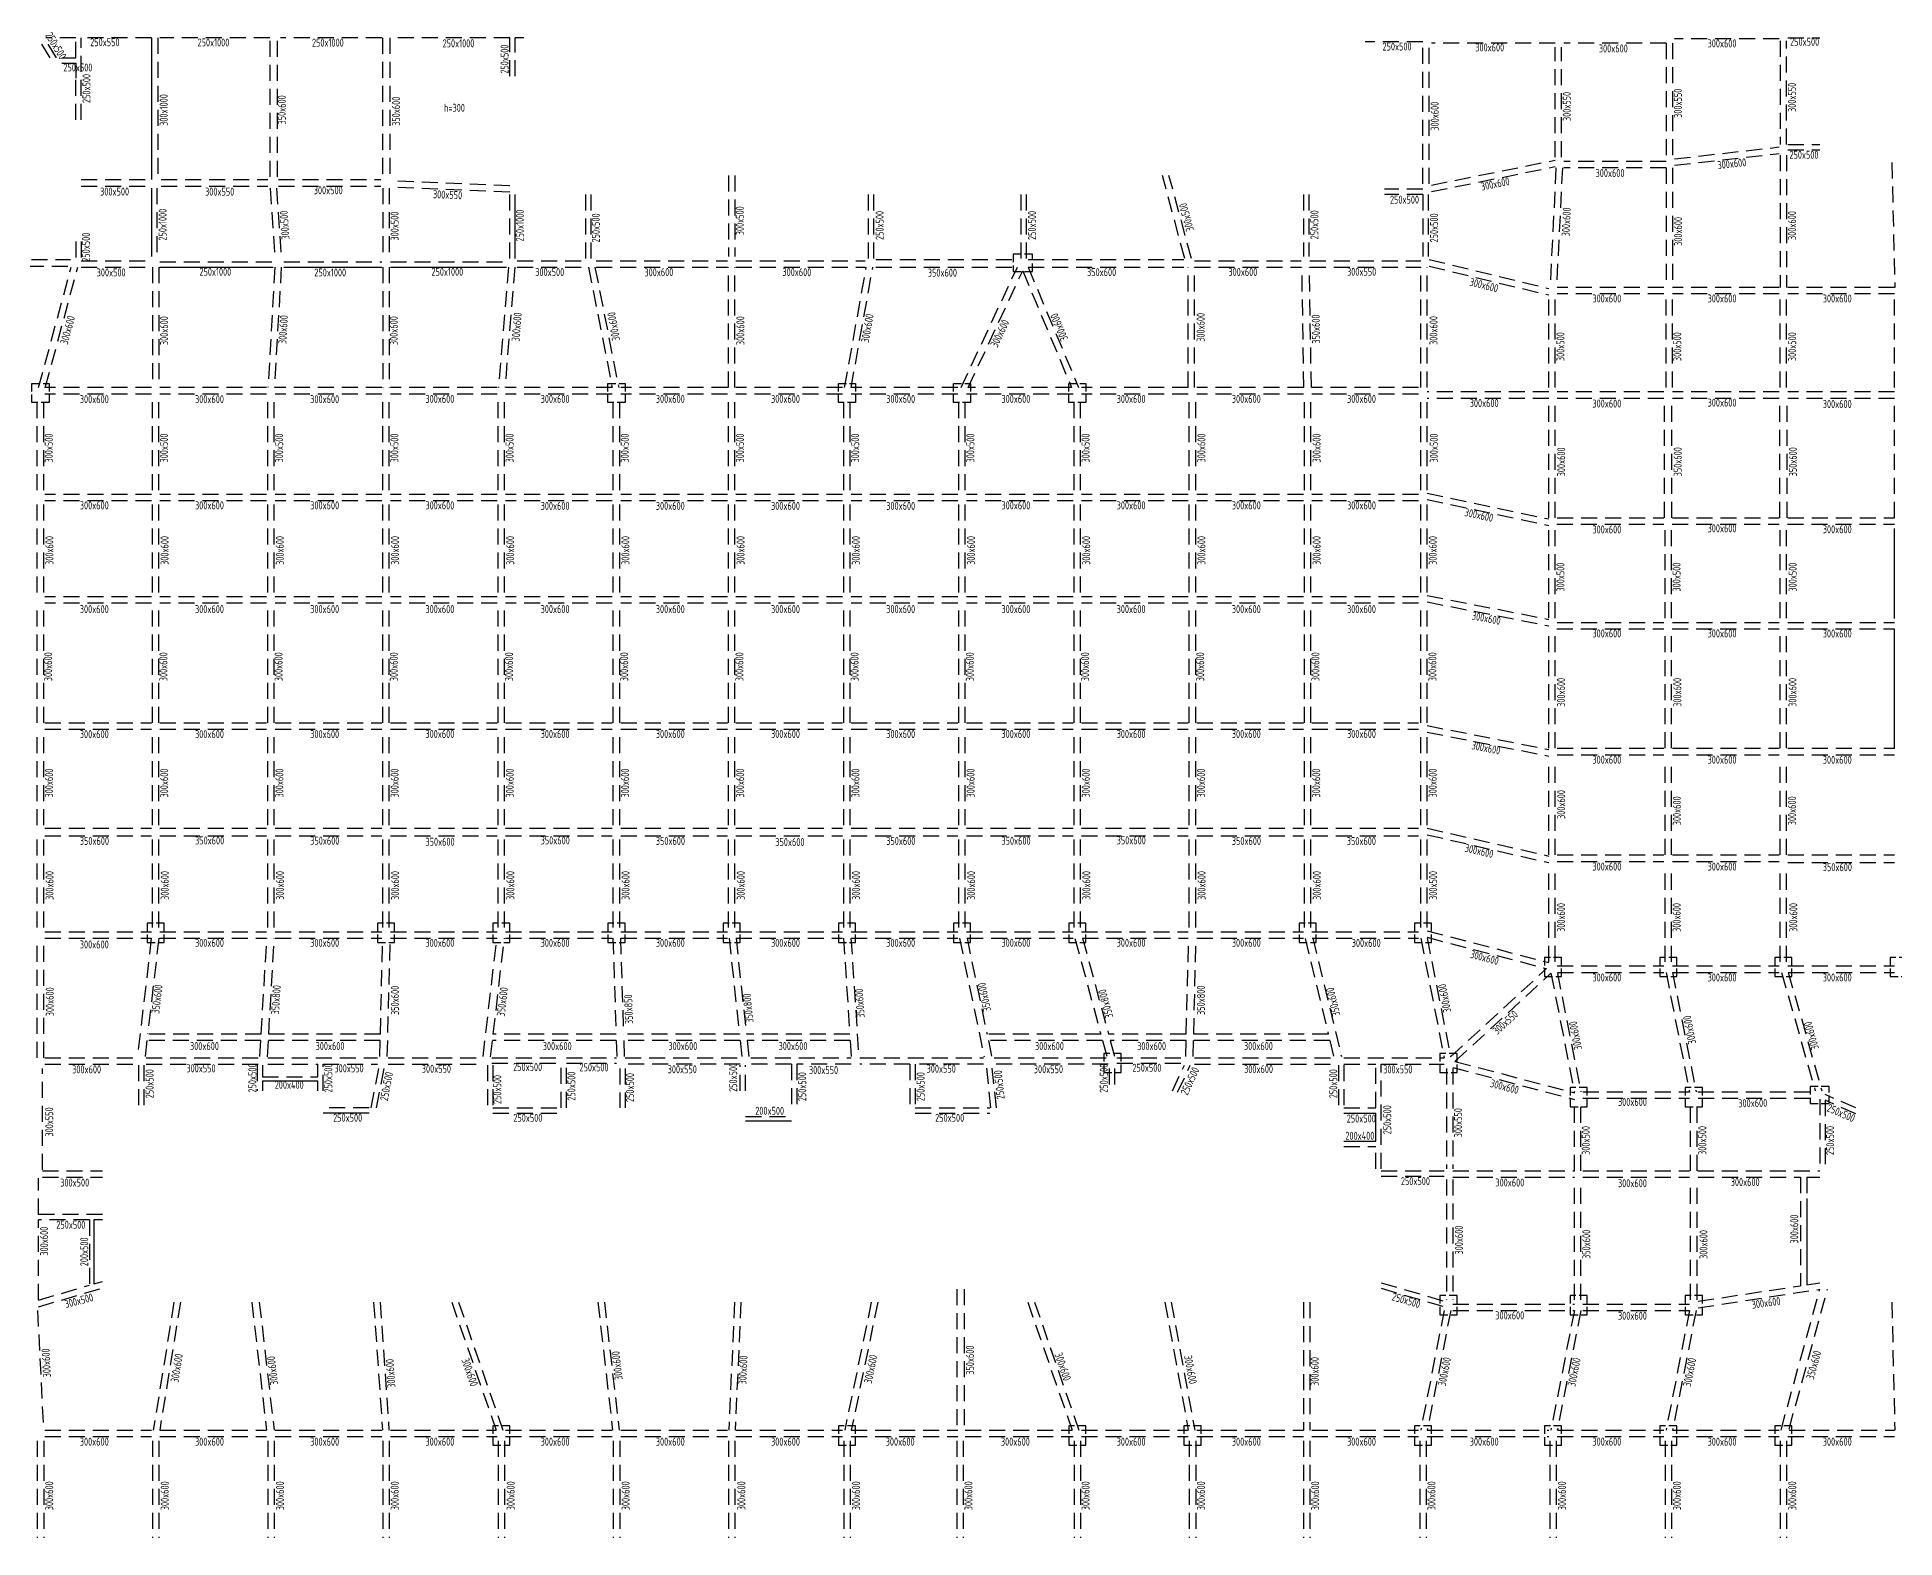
# Model space of a CAD drawing. Extents: x 911836 to 1201474, y 792827 to 1178027.
# Drawn here: x 1059968 to 1147046, y 793977 to 864302 of the extents above; entities that cross this region are included whole.
import ezdxf
from ezdxf.enums import TextEntityAlignment as Align

# ---------------------------------------------------------------- set-up
doc = ezdxf.new("R2010")
doc.units = 0
doc.header["$LTSCALE"] = 1500
doc.linetypes.add('DASH', pattern=[0.35, 0.25, -0.1])
doc.linetypes.add('DASHED', pattern=[0.75, 0.5, -0.25])
doc.layers.get('0').update_dxf_attribs({"linetype": 'CONTINUOUS'})
for name, color, linetype in [('C-XREF-EXT', 7, 'CONTINUOUS'), ('S_BEAM', 4, 'DASHED'), ('S_BEAM_SECD', 5, 'DASHED'), ('S_COLU_CAP_TEXT', 81, 'CONTINUOUS'), ('S_FLOR_TEXT', 51, 'CONTINUOUS'), ('SD_BEAM_TEXT_HORZ', 7, 'CONTINUOUS')]:
    doc.layers.add(name, color=color, linetype=linetype)
doc.styles.add('TH-STYLE3', font='tssdeng.shx', dxfattribs={"width": 0.7, "bigfont": 'tssdchn.shx'})

msp = doc.modelspace()

# ---------------------------------------------------------------- linework, layer by layer
at = {"color": 1}
msp.add_line((1070524, 815388, 0), (1073124, 815388, 0), dxfattribs=at)
at = {"layer": 'C-XREF-EXT', "color": 1}
for p, q in [((1082374, 863578), (1082374, 864277)), ((1073124, 814927, 0), (1073124, 815388, 0))]:
    msp.add_line(p, q, dxfattribs=at)
at = {"layer": 'S_BEAM', "color": 1, "linetype": 'ByBlock'}
for p, q in [((1065324, 864277), (1065324, 857627)), ((1082774, 864277), (1082374, 864277)), ((1061124, 863077, 0), (1061774, 863077, 0)), ((1061774, 863077, 0), (1061774, 862377)), ((1065324, 857227), (1065324, 854027)), ((1082374, 853927), (1082374, 856927)), ((1065724, 853527), (1071024, 853527)), ((1071524, 853527), (1076124, 853527)), ((1076524, 853527), (1081974, 853527)), ((1147024, 837066), (1147024, 841277)), ((1147024, 830966), (1147024, 836566)), ((1070524, 815388, 0), (1070524, 814927, 0)), ((1075524, 813877), (1073374, 813877, 0)), ((1093174, 813525), (1095324, 813525)), ((1121224, 813877), (1122724, 813877, 0)), ((1122724, 812574, 0), (1122724, 813877, 0)), ((1121224, 812574, 0), (1122724, 812574, 0)), ((1142924, 809877), (1142924, 805839)), ((1063024, 808877), (1062624, 808877)), ((1062624, 808877), (1062624, 805875)), ((1062624, 805875), (1063024, 805991)), ((1142924, 805839), (1143524, 805931))]:
    msp.add_line(p, q, dxfattribs=at)
at = {"layer": 'S_BEAM_SECD', "color": 4}
for p, q in [((1060578, 863327, 0), (1060098, 864127, 0)), ((1061774, 864277), (1060374, 864277)), ((1060870, 863327, 0), (1060374, 864154)), ((1061774, 863327, 0), (1061774, 864277)), ((1065324, 864277), (1062024, 864277)), ((1062024, 860427, 0), (1062024, 864277)), ((1065624, 864277), (1065624, 857627)), ((1070874, 864277), (1065724, 864277)), ((1070874, 864127), (1070874, 857627)), ((1071224, 864127), (1071224, 857627)), ((1076124, 864277), (1071374, 864277)), ((1076149, 864277), (1076149, 857627)), ((1076499, 864277), (1076499, 857627)), ((1082124, 864277), (1076524, 864277)), ((1082124, 862477), (1082124, 864277)), ((1124924, 864077), (1122224, 864077)), ((1124924, 857427), (1124924, 864027)), ((1125224, 857427), (1125224, 864027)), ((1131124, 864027), (1125324, 864027)), ((1131124, 858677), (1131124, 863827)), ((1131424, 858677), (1131424, 863827)), ((1136324, 864027), (1131524, 864027)), ((1136324, 864027), (1136324, 858677)), ((1136624, 864027), (1136624, 858677)), ((1141624, 864227), (1136724, 864227)), ((1141674, 864127), (1141674, 859277, 0)), ((1141974, 859277), (1141974, 864127)), ((1142024, 864277), (1143524, 864277, 0)), ((1061124, 863327, 0), (1061774, 863327, 0)), ((1082374, 862477), (1082374, 863578)), ((1061774, 860427, 0), (1061774, 862377)), ((1136724, 858601), (1141624, 859156, 0)), ((1136724, 858299), (1141624, 858854, 0)), ((1141674, 858777, 0), (1141674, 852577)), ((1141974, 858777), (1141974, 852577)), ((1142024, 859277, 0), (1143524, 859277, 0)), ((1142024, 859027, 0), (1143524, 859027, 0)), ((1092374, 857827), (1092374, 854027)), ((1092674, 857827), (1092674, 854027)), ((1113764, 853927, -3), (1112711, 857827, -48)), ((1114075, 853927, -2), (1113022, 857827, -47)), ((1125324, 857370), (1131124, 858540)), ((1125324, 857064), (1131124, 858234)), ((1131161, 858177), (1130886, 852577)), ((1131462, 858177), (1131186, 852577)), ((1136324, 858477), (1131524, 858477)), ((1136324, 858177), (1131524, 858177)), ((1136324, 858177), (1136324, 852577)), ((1136624, 858177), (1136624, 852577)), ((1146905, 858427, 0), (1147043, 852577, 0)), ((1062024, 857627), (1065274, 857627)), ((1062024, 857327, 0), (1065274, 857327, 0)), ((1065574, 857227), (1065574, 854027)), ((1065774, 857627), (1070774, 857627)), ((1065774, 857327), (1070774, 857327)), ((1070887, 857227), (1071110, 853927)), ((1071188, 857227), (1071411, 853927)), ((1071274, 857627), (1076074, 857627)), ((1071274, 857327), (1076074, 857327)), ((1076174, 857227), (1076174, 854027)), ((1076474, 857227), (1076474, 854027)), ((1082124, 857337), (1076574, 857567)), ((1082124, 857037), (1076574, 857267)), ((1082124, 853927), (1082124, 856927)), ((1085674, 856927), (1085674, 853927)), ((1085924, 856927), (1085924, 853927)), ((1098924, 856927), (1098924, 853927)), ((1099174, 856927), (1099174, 853927)), ((1106074, 856927), (1106074, 853927)), ((1106324, 856927), (1106324, 853927)), ((1119324, 856927), (1119324, 854027)), ((1119574, 856927), (1119574, 854027)), ((1124924, 857177), (1123124, 857177)), ((1124924, 856927), (1123124, 856927)), ((1124924, 856927), (1124924, 854027)), ((1125174, 856927), (1125174, 854027)), ((1061774, 854727, 0), (1061774, 853927)), ((1062024, 854727, 0), (1062024, 853927)), ((1055024, 853577, 0), (1061524, 853577, 0)), ((1058574, 853877), (1061524, 853877)), ((1060036, 847877, 0), (1061564, 853527, 0)), ((1060347, 847877, 0), (1061875, 853527, 0)), ((1062024, 853827), (1065324, 853827)), ((1062024, 853527), (1065324, 853527)), ((1065374, 853527), (1065374, 847927)), ((1065674, 853527), (1065674, 847927)), ((1065724, 853777), (1071024, 853777)), ((1071112, 853527, 0), (1070788, 847877, 0)), ((1071413, 853527, 0), (1071088, 847877, 0)), ((1071524, 853777), (1076124, 853777)), ((1076174, 853527), (1076174, 847877)), ((1076474, 853527), (1076474, 847877)), ((1076524, 853777), (1081974, 853777)), ((1082057, 853527, 0), (1081594, 847877, 0)), ((1082358, 853527, 0), (1081895, 847877, 0)), ((1082474, 853827), (1085673, 853827)), ((1082474, 853527), (1085673, 853527)), ((1085810, 853527, 0), (1086922, 847877, 0)), ((1086115, 853527, 0), (1087228, 847877, 0)), ((1086173, 853827), (1092324, 853827)), ((1086173, 853527), (1092324, 853527)), ((1092374, 847877), (1092374, 853527)), ((1092674, 847877), (1092674, 853527)), ((1092724, 853827), (1098773, 853827)), ((1092724, 853527), (1098773, 853527)), ((1097817, 847877, 0), (1098835, 853527, 0)), ((1098121, 847877, 0), (1099139, 853527, 0)), ((1099273, 853877), (1105924, 853877)), ((1099273, 853527), (1105915, 853527)), ((1103275, 847877, 0), (1105915, 853527, 0)), ((1106420, 853527, 0), (1108782, 847877, 0)), ((1106424, 853877), (1113724, 853877)), ((1106424, 853527), (1113724, 853527)), ((1113924, 847877), (1113924, 853527)), ((1114224, 853827), (1119223, 853827)), ((1114224, 847877), (1114224, 853527)), ((1114224, 853527), (1119223, 853527)), ((1119345, 847877, 0), (1119253, 853527, 0)), ((1119695, 847877, 0), (1119603, 853527, 0)), ((1119624, 853827), (1124824, 853827, 0)), ((1119624, 853527), (1124824, 853527, 0)), ((1124824, 847877, 0), (1124824, 853527, 0)), ((1125124, 847877, 0), (1125124, 853527, 0)), ((1125224, 853883), (1130824, 852530)), ((1125224, 853575), (1130824, 852221)), ((1103606, 847877, 0), (1106166, 853357, 0)), ((1106166, 853357, 0), (1108457, 847877, 0)), ((1136224, 852577), (1131224, 852577)), ((1141624, 852577), (1136624, 852577)), ((1147024, 852577), (1142024, 852577)), ((1130824, 847877), (1130824, 852077)), ((1131124, 847877), (1131124, 852077)), ((1136224, 852277), (1131224, 852277)), ((1136324, 847877), (1136324, 852077)), ((1141624, 852277), (1136624, 852277)), ((1136624, 847877), (1136624, 852077)), ((1141674, 847877), (1141674, 852077)), ((1141974, 847877), (1141974, 852077)), ((1147024, 852277), (1142024, 852277)), ((1147024, 847877), (1147024, 852077)), ((1059974, 843077), (1059974, 847377)), ((1060274, 843077), (1060274, 847377)), ((1065324, 847577, 0), (1060324, 847577, 0)), ((1065324, 847877, 0), (1060347, 847877, 0)), ((1065374, 843077), (1065374, 847377)), ((1065674, 843077), (1065674, 847377)), ((1070724, 847877, 0), (1065724, 847877, 0)), ((1070724, 847577, 0), (1065724, 847577, 0)), ((1070774, 843077), (1070774, 847377)), ((1071074, 843077), (1071074, 847377)), ((1076124, 847877, 0), (1071124, 847877, 0)), ((1076124, 847577, 0), (1071124, 847577, 0)), ((1076174, 843077), (1076174, 847377)), ((1076474, 843077), (1076474, 847377)), ((1081524, 847877, 0), (1076524, 847877, 0)), ((1081524, 847577, 0), (1076524, 847577, 0)), ((1081574, 843077), (1081574, 847377)), ((1081874, 843077), (1081874, 847377)), ((1086924, 847877, 0), (1081924, 847877, 0)), ((1086924, 847577, 0), (1081924, 847577, 0)), ((1086974, 843077), (1086974, 847377)), ((1087274, 843077), (1087274, 847377)), ((1092324, 847877, 0), (1087324, 847877, 0)), ((1092324, 847577, 0), (1087324, 847577, 0)), ((1092374, 843077), (1092374, 847377)), ((1092674, 843077), (1092674, 847377)), ((1097724, 847877, 0), (1092724, 847877, 0)), ((1097724, 847577, 0), (1092724, 847577, 0)), ((1097774, 843077), (1097774, 847377)), ((1098074, 843077), (1098074, 847377)), ((1103124, 847577, 0), (1098124, 847577, 0)), ((1103124, 847877, 0), (1098128, 847877, 0)), ((1103174, 843077), (1103174, 847377)), ((1103474, 843077), (1103474, 847377)), ((1108524, 847577, 0), (1103524, 847577, 0)), ((1108457, 847877, 0), (1103606, 847877, 0)), ((1108574, 843077), (1108574, 847377)), ((1108874, 843077), (1108874, 847377)), ((1113924, 847877, 0), (1108924, 847877, 0)), ((1113924, 847577, 0), (1108924, 847577, 0)), ((1113974, 843077), (1113974, 847377)), ((1114274, 843077), (1114274, 847377)), ((1119324, 847877, 0), (1114324, 847877, 0)), ((1119324, 847577, 0), (1114324, 847577, 0)), ((1119374, 843077, 0), (1119374, 847377, 0)), ((1119674, 843077, 0), (1119674, 847377, 0)), ((1124724, 847877, 0), (1119724, 847877, 0)), ((1124724, 847577, 0), (1119724, 847577, 0)), ((1124824, 843077, 0), (1124824, 847377, 0)), ((1130824, 847677), (1125124, 847677, 0)), ((1130824, 847377), (1125124, 847377, 0)), ((1125124, 843077, 0), (1125124, 847377, 0)), ((1130824, 841777), (1130824, 847377)), ((1131124, 841777), (1131124, 847377)), ((1136224, 847677), (1131224, 847677)), ((1136224, 847377), (1131224, 847377)), ((1136249, 841777), (1136249, 847377)), ((1136599, 841777), (1136599, 847377)), ((1141624, 847677), (1136624, 847677)), ((1141624, 847377), (1136624, 847377)), ((1141649, 841777), (1141649, 847377)), ((1141999, 841777), (1141999, 847377)), ((1147024, 847677), (1142024, 847677)), ((1147024, 847377), (1142024, 847377)), ((1147024, 841777), (1147024, 847377)), ((1125124, 842938), (1130824, 841723)), ((1059974, 838277, 0), (1059974, 842577, 0)), ((1060274, 838277, 0), (1060274, 842577, 0)), ((1065324, 842877, 0), (1060324, 842877, 0)), ((1065324, 842577, 0), (1060324, 842577, 0)), ((1065374, 838277, 0), (1065374, 842577, 0)), ((1065674, 838277, 0), (1065674, 842577, 0)), ((1070724, 842877, 0), (1065724, 842877, 0)), ((1070724, 842577, 0), (1065724, 842577, 0)), ((1070774, 838277, 0), (1070774, 842577, 0)), ((1071074, 838277, 0), (1071074, 842577, 0)), ((1076124, 842877, 0), (1071124, 842877, 0)), ((1076124, 842577, 0), (1071124, 842577, 0)), ((1076174, 838277, 0), (1076174, 842577, 0)), ((1076474, 838277, 0), (1076474, 842577, 0)), ((1081524, 842877, 0), (1076524, 842877, 0)), ((1081524, 842577, 0), (1076524, 842577, 0)), ((1081574, 838277, 0), (1081574, 842577, 0)), ((1081874, 838277, 0), (1081874, 842577, 0)), ((1086924, 842877, 0), (1081924, 842877, 0)), ((1086924, 842577, 0), (1081924, 842577, 0)), ((1086974, 838277, 0), (1086974, 842577, 0)), ((1087274, 838277, 0), (1087274, 842577, 0)), ((1092324, 842877, 0), (1087324, 842877, 0)), ((1092324, 842577, 0), (1087324, 842577, 0)), ((1092374, 838277, 0), (1092374, 842577, 0)), ((1092674, 838277, 0), (1092674, 842577, 0)), ((1097724, 842877, 0), (1092724, 842877, 0)), ((1097724, 842577, 0), (1092724, 842577, 0)), ((1097774, 838277, 0), (1097774, 842577, 0)), ((1098074, 838277, 0), (1098074, 842577, 0)), ((1103124, 842877, 0), (1098124, 842877, 0)), ((1103124, 842577, 0), (1098124, 842577, 0)), ((1103174, 838277, 0), (1103174, 842577, 0)), ((1103474, 838277, 0), (1103474, 842577, 0)), ((1108524, 842877, 0), (1103524, 842877, 0)), ((1108524, 842577, 0), (1103524, 842577, 0)), ((1108574, 838277, 0), (1108574, 842577, 0)), ((1108874, 838277, 0), (1108874, 842577, 0)), ((1113924, 842877, 0), (1108924, 842877, 0)), ((1113924, 842577, 0), (1108924, 842577, 0)), ((1113974, 838277, 0), (1113974, 842577, 0)), ((1114274, 838277, 0), (1114274, 842577, 0)), ((1119324, 842877, 0), (1114324, 842877, 0)), ((1119324, 842577, 0), (1114324, 842577, 0)), ((1119374, 838277, 0), (1119374, 842577, 0)), ((1119674, 838277, 0), (1119674, 842577, 0)), ((1124724, 842877, 0), (1119724, 842877, 0)), ((1124724, 842577, 0), (1119724, 842577, 0)), ((1124824, 838277, 0), (1124824, 842577, 0)), ((1125124, 842631), (1130824, 841417)), ((1125124, 838277, 0), (1125124, 842577, 0)), ((1130824, 837077), (1130824, 841277)), ((1131124, 837077), (1131124, 841277)), ((1131209, 841477), (1136224, 841477)), ((1131224, 841777), (1136224, 841777)), ((1136274, 837077), (1136274, 841277)), ((1136574, 837077), (1136574, 841277)), ((1136609, 841477), (1141624, 841477)), ((1136624, 841777), (1141624, 841777)), ((1141674, 837077), (1141674, 841277)), ((1141974, 837077), (1141974, 841277)), ((1142009, 841477), (1147024, 841477)), ((1142024, 841777), (1147024, 841777)), ((1059974, 832177, 0), (1059974, 837777, 0)), ((1060274, 832177, 0), (1060274, 837777, 0)), ((1065324, 838077, 0), (1060324, 838077, 0)), ((1065324, 837777, 0), (1060324, 837777, 0)), ((1065374, 832177, 0), (1065374, 837777, 0)), ((1065674, 832177, 0), (1065674, 837777, 0)), ((1070724, 838077, 0), (1065724, 838077, 0)), ((1070724, 837777, 0), (1065724, 837777, 0)), ((1070774, 832177, 0), (1070774, 837777, 0)), ((1071074, 832177, 0), (1071074, 837777, 0)), ((1076124, 838077, 0), (1071124, 838077, 0)), ((1076124, 837777, 0), (1071124, 837777, 0)), ((1076174, 832177, 0), (1076174, 837777, 0)), ((1076474, 832177, 0), (1076474, 837777, 0)), ((1081524, 838077, 0), (1076524, 838077, 0)), ((1081524, 837777, 0), (1076524, 837777, 0)), ((1081574, 832177, 0), (1081574, 837777, 0)), ((1081874, 832177, 0), (1081874, 837777, 0)), ((1086924, 838077, 0), (1081924, 838077, 0)), ((1086924, 837777, 0), (1081924, 837777, 0)), ((1086974, 832177, 0), (1086974, 837777, 0)), ((1087274, 832177, 0), (1087274, 837777, 0)), ((1092324, 838077, 0), (1087324, 838077, 0)), ((1092324, 837777, 0), (1087324, 837777, 0)), ((1092374, 832177, 0), (1092374, 837777, 0)), ((1092674, 832177, 0), (1092674, 837777, 0)), ((1097724, 838077, 0), (1092724, 838077, 0)), ((1097724, 837777, 0), (1092724, 837777, 0)), ((1097774, 832177, 0), (1097774, 837777, 0)), ((1098074, 832177, 0), (1098074, 837777, 0)), ((1103124, 838077, 0), (1098124, 838077, 0)), ((1103124, 837777, 0), (1098124, 837777, 0)), ((1103174, 832177, 0), (1103174, 837777, 0)), ((1103474, 832177, 0), (1103474, 837777, 0)), ((1108524, 838077, 0), (1103524, 838077, 0)), ((1108524, 837777, 0), (1103524, 837777, 0)), ((1108574, 832177, 0), (1108574, 837777, 0)), ((1108874, 832177, 0), (1108874, 837777, 0)), ((1113924, 838077, 0), (1108924, 838077, 0)), ((1113924, 837777, 0), (1108924, 837777, 0)), ((1113974, 832177, 0), (1113974, 837777, 0)), ((1114274, 832177, 0), (1114274, 837777, 0)), ((1119324, 838077, 0), (1114324, 838077, 0)), ((1119324, 837777, 0), (1114324, 837777, 0)), ((1119374, 832177, 0), (1119374, 837777, 0)), ((1119674, 832177, 0), (1119674, 837777, 0)), ((1124724, 838077, 0), (1119724, 838077, 0)), ((1124724, 837777, 0), (1119724, 837777, 0)), ((1124824, 832177, 0), (1124824, 837777, 0)), ((1125124, 838141), (1130824, 837020)), ((1125124, 837835), (1130824, 836714)), ((1125124, 832177, 0), (1125124, 837777, 0)), ((1131224, 836877), (1136224, 836877)), ((1136624, 836877), (1141624, 836877)), ((1142024, 836877), (1147024, 836877)), ((1130824, 830977), (1130824, 836577)), ((1131124, 830977), (1131124, 836577)), ((1131209, 836577), (1136224, 836577)), ((1136274, 830977), (1136274, 836577)), ((1136574, 830977), (1136574, 836577)), ((1136609, 836577), (1141624, 836577)), ((1141674, 830977), (1141674, 836577)), ((1141974, 830977), (1141974, 836577)), ((1142009, 836577), (1147024, 836577)), ((1059974, 827377), (1059974, 831677)), ((1060274, 827377), (1060274, 831677)), ((1060324, 832177), (1065324, 832177)), ((1060324, 831877), (1065324, 831877)), ((1065374, 827377), (1065374, 831677)), ((1065674, 827377), (1065674, 831677)), ((1065724, 832177), (1070724, 832177)), ((1065724, 831877), (1070724, 831877)), ((1070774, 827377), (1070774, 831677)), ((1071074, 827377), (1071074, 831677)), ((1071124, 832177), (1076124, 832177)), ((1071124, 831877), (1076124, 831877)), ((1076174, 827377), (1076174, 831677)), ((1076474, 827377), (1076474, 831677)), ((1076524, 832177), (1081524, 832177)), ((1076524, 831877), (1081524, 831877)), ((1081574, 827377), (1081574, 831677)), ((1081874, 827377), (1081874, 831677)), ((1081924, 832177), (1086924, 832177)), ((1081924, 831877), (1086924, 831877)), ((1086974, 827377), (1086974, 831677)), ((1087274, 827377), (1087274, 831677)), ((1087324, 832177), (1092324, 832177)), ((1087324, 831877), (1092324, 831877)), ((1092374, 827377), (1092374, 831677)), ((1092674, 827377), (1092674, 831677)), ((1092724, 832177), (1097724, 832177)), ((1092724, 831877), (1097724, 831877)), ((1097774, 827377), (1097774, 831677)), ((1098074, 827377), (1098074, 831677)), ((1098124, 832177), (1103124, 832177)), ((1098124, 831877), (1103124, 831877)), ((1103174, 827377), (1103174, 831677)), ((1103474, 827377), (1103474, 831677)), ((1103524, 832177), (1108524, 832177)), ((1103524, 831877), (1108524, 831877)), ((1108574, 827377), (1108574, 831677)), ((1108874, 827377), (1108874, 831677)), ((1108924, 832177), (1113924, 832177)), ((1108924, 831877), (1113924, 831877)), ((1113974, 827377), (1113974, 831677)), ((1114274, 827377), (1114274, 831677)), ((1114324, 832177), (1119324, 832177)), ((1114324, 831877), (1119324, 831877)), ((1119374, 827377), (1119374, 831677)), ((1119674, 827377), (1119674, 831677)), ((1119724, 832177), (1124724, 832177)), ((1119724, 831877), (1124724, 831877)), ((1124824, 827377, 0), (1124824, 831677, 0)), ((1125124, 832041), (1130824, 830919)), ((1125124, 831735), (1130824, 830614)), ((1125124, 827377, 0), (1125124, 831677, 0)), ((1131224, 830977, 0), (1136224, 830977, 0)), ((1136624, 830977, 0), (1141624, 830977, 0)), ((1142024, 830977, 0), (1147024, 830977, 0)), ((1130824, 825977), (1130824, 830477)), ((1131124, 825977), (1131124, 830477)), ((1131224, 830677), (1136224, 830677, 0)), ((1136274, 825977), (1136274, 830477)), ((1136574, 825977), (1136574, 830477)), ((1136624, 830677), (1141624, 830677, 0)), ((1141674, 825977), (1141674, 830477)), ((1141974, 825977), (1141974, 830477)), ((1142024, 830677), (1147024, 830677, 0)), ((1059974, 822577), (1059974, 826877)), ((1060274, 822577), (1060274, 826877)), ((1060324, 827227), (1065324, 827227)), ((1060324, 826877), (1065324, 826877)), ((1065374, 822577), (1065374, 826877)), ((1065674, 822577), (1065674, 826877)), ((1065724, 827227), (1070724, 827227)), ((1065724, 826877), (1070724, 826877)), ((1070774, 822577), (1070774, 826877)), ((1071074, 822577), (1071074, 826877)), ((1071124, 827227), (1076124, 827227)), ((1071124, 826877), (1076124, 826877)), ((1076174, 822577), (1076174, 826877)), ((1076474, 822577), (1076474, 826877)), ((1076524, 827227), (1081524, 827227)), ((1076524, 826877), (1081524, 826877)), ((1081574, 822577), (1081574, 826877)), ((1081874, 822577), (1081874, 826877)), ((1081924, 827227), (1086924, 827227)), ((1081924, 826877), (1086924, 826877)), ((1086974, 822577), (1086974, 826877)), ((1087274, 822577), (1087274, 826877)), ((1087324, 827227), (1092324, 827227)), ((1087324, 826877), (1092324, 826877)), ((1092374, 822577), (1092374, 826877)), ((1092674, 822577), (1092674, 826877)), ((1092724, 827227), (1097724, 827227)), ((1092724, 826877), (1097724, 826877)), ((1097774, 822577), (1097774, 826877)), ((1098074, 822577), (1098074, 826877)), ((1098124, 827227), (1103124, 827227)), ((1098124, 826877), (1103124, 826877)), ((1103174, 822577), (1103174, 826877)), ((1103474, 822577), (1103474, 826877)), ((1103524, 827227), (1108524, 827227)), ((1103524, 826877), (1108524, 826877)), ((1108574, 822577), (1108574, 826877)), ((1108874, 822577), (1108874, 826877)), ((1108924, 827227), (1113924, 827227)), ((1108924, 826877), (1113924, 826877)), ((1113974, 822577), (1113974, 826877)), ((1114274, 822577), (1114274, 826877)), ((1114324, 827227), (1119324, 827227)), ((1114324, 826877), (1119324, 826877)), ((1119374, 822577), (1119374, 826877)), ((1119674, 822577), (1119674, 826877)), ((1119724, 827227), (1124724, 827227)), ((1119724, 826877), (1124724, 826877)), ((1124824, 822577), (1124824, 826877)), ((1125124, 827235), (1130824, 825927)), ((1125124, 826928), (1130824, 825619)), ((1125124, 822577), (1125124, 826877)), ((1131224, 825977), (1136224, 825977)), ((1131224, 825677, 0), (1136224, 825677)), ((1136624, 825977), (1141624, 825977)), ((1136624, 825677, 0), (1141624, 825677)), ((1142024, 825977), (1147024, 825977)), ((1142024, 825627, 0), (1147024, 825627)), ((1130824, 820977), (1130824, 825477)), ((1131124, 820977), (1131124, 825477)), ((1136274, 820977), (1136274, 825477)), ((1136574, 820977), (1136574, 825477)), ((1141674, 820977), (1141674, 825477)), ((1141974, 820977), (1141974, 825477)), ((1059974, 816477), (1059974, 822077)), ((1060274, 816477), (1060274, 822077)), ((1060324, 822377), (1065324, 822377)), ((1060324, 822077), (1065319, 822077)), ((1065319, 822077), (1064671, 816530)), ((1065671, 822074), (1065146, 817579)), ((1065724, 822377), (1070724, 822377)), ((1065724, 822077), (1070724, 822077)), ((1070472, 817579), (1070734, 822079)), ((1070822, 817579), (1071085, 822076)), ((1071124, 822377), (1076124, 822377)), ((1071124, 822077), (1076124, 822077)), ((1076055, 817579), (1076168, 822077)), ((1076379, 816527), (1076518, 822077)), ((1076524, 822377), (1081524, 822377)), ((1076524, 822077), (1081524, 822077)), ((1080871, 816530), (1081519, 822080)), ((1081346, 817579), (1081871, 822074)), ((1081924, 822377), (1086924, 822377)), ((1081924, 822077), (1086924, 822077)), ((1086957, 822077), (1087105, 817579)), ((1087307, 822078), (1087455, 817579)), ((1087324, 822377), (1092324, 822377)), ((1087324, 822077), (1092324, 822077)), ((1092400, 822077), (1092887, 817579)), ((1092724, 822377), (1097724, 822377)), ((1092724, 822077), (1097724, 822077)), ((1092727, 822080), (1093214, 817579)), ((1097765, 822076), (1098060, 817579)), ((1098116, 822079), (1098480, 816529)), ((1098124, 822377), (1103124, 822377)), ((1098124, 822077), (1103124, 822077)), ((1103198, 822072), (1104355, 816522)), ((1103524, 822377), (1108524, 822377)), ((1103555, 822077), (1108524, 822077)), ((1103555, 822077), (1104492, 817579)), ((1108612, 822071), (1109827, 817579)), ((1108924, 822377), (1113924, 822377)), ((1108973, 822077), (1113924, 822077)), ((1108973, 822077), (1110190, 817579)), ((1113830, 817579), (1113943, 822077)), ((1114180, 817579), (1114293, 822077)), ((1114324, 822377), (1119324, 822377)), ((1114324, 822077), (1119324, 822077)), ((1119406, 822071), (1120491, 817579)), ((1119724, 822377), (1124724, 822377)), ((1119739, 822077), (1124724, 822077)), ((1119763, 822083), (1121104, 816533)), ((1124820, 822077), (1125922, 816477)), ((1125124, 822430), (1130824, 820935)), ((1125124, 822120), (1130720, 820652)), ((1125124, 822088), (1126220, 816519)), ((1126220, 816519), (1130720, 820652)), ((1126428, 816303), (1130928, 820436)), ((1130928, 820436), (1132024, 814867)), ((1131224, 820777, 0), (1136224, 820777, 0)), ((1131236, 820477, 0), (1136224, 820477, 0)), ((1131236, 820427), (1132328, 814877)), ((1136320, 820477), (1137424, 814867)), ((1136624, 820777, 0), (1141624, 820777, 0)), ((1136626, 820477, 0), (1141624, 820477, 0)), ((1136626, 820477), (1137728, 814877)), ((1141739, 820477), (1143312, 814927, 0)), ((1142024, 820777, 0), (1147024, 820777, 0)), ((1142051, 820477, 0), (1147024, 820477, 0)), ((1142051, 820477, 0), (1143623, 814927, 0)), ((1065111, 817279), (1065023, 816524)), ((1070454, 817279, 0), (1065111, 817279, 0)), ((1070472, 817579, 0), (1065146, 817579, 0)), ((1070411, 816529), (1070454, 817279)), ((1070761, 816526), (1070805, 817279)), ((1076048, 817279, 0), (1070805, 817279, 0)), ((1076055, 817579), (1070822, 817579, 0)), ((1076029, 816527), (1076048, 817279)), ((1081223, 816524), (1081311, 817279)), ((1087115, 817279, 0), (1081311, 817279, 0)), ((1087105, 817579, 0), (1081346, 817579, 0)), ((1087115, 817279), (1087141, 816477)), ((1092887, 817579, 0), (1087455, 817579, 0)), ((1087465, 817279), (1087491, 816478)), ((1092920, 817279, 0), (1087465, 817279, 0)), ((1092920, 817279), (1093001, 816527)), ((1098060, 817579), (1093214, 817579, 0)), ((1098080, 817279, 0), (1093247, 817279, 0)), ((1093247, 817279), (1093328, 816530)), ((1098080, 817279, 0), (1098129, 816526)), ((1109827, 817579, 0), (1104492, 817579, 0)), ((1104555, 817279), (1104710, 816532)), ((1109908, 817279, 0), (1104555, 817279, 0)), ((1109908, 817279), (1110125, 816477)), ((1113830, 817579, 0), (1110190, 817579, 0)), ((1113823, 817279, 0), (1110271, 817279, 0)), ((1110271, 817279), (1110486, 816484)), ((1113804, 816527), (1113823, 817279)), ((1114154, 816527), (1114173, 817279)), ((1120564, 817279, 0), (1114173, 817279, 0)), ((1120491, 817579, 0), (1114180, 817579, 0)), ((1120564, 817279), (1120747, 816521)), ((1060224, 811227, 0), (1060224, 815977, 0)), ((1060324, 816477), (1064574, 816477, 0)), ((1060324, 816177), (1064574, 816177, 0)), ((1064724, 816127), (1064724, 814127)), ((1064974, 816127), (1064974, 814127)), ((1065074, 816477, 0), (1070324, 816477, 0)), ((1065074, 816177, 0), (1070324, 816177, 0)), ((1070274, 816127, 0), (1070274, 814927, 0)), ((1070524, 816127, 0), (1070524, 815588, 0)), ((1070774, 816477, 0), (1075924, 816477, 0)), ((1070774, 816177, 0), (1073124, 816177, 0)), ((1073124, 815588, 0), (1073124, 816177, 0)), ((1073374, 814927, 0), (1073374, 816177, 0)), ((1073374, 816177, 0), (1075924, 816177, 0)), ((1075626, 814128), (1076008, 816127)), ((1075880, 814128), (1076263, 816127)), ((1076424, 816477, 0), (1080774, 816477, 0)), ((1076424, 816177, 0), (1080774, 816177, 0)), ((1081074, 816127, 0), (1081074, 814128, 0)), ((1081274, 816477, 0), (1084274, 816477, 0)), ((1081274, 816227, 0), (1084274, 816227, 0)), ((1081324, 816127, 0), (1081324, 814128, 0)), ((1084524, 814128, 0), (1084524, 816127, 0)), ((1084774, 816477, 0), (1087124, 816477, 0)), ((1084774, 816227, 0), (1087124, 816227, 0)), ((1084774, 814128, 0), (1084774, 816127, 0)), ((1087274, 815977, 0), (1087274, 814128, 0)), ((1087524, 816477, 0), (1092924, 816477, 0)), ((1092924, 816177, 0), (1087524, 816177, 0)), ((1087524, 815977, 0), (1087524, 814128, 0)), ((1092924, 814927), (1092924, 816127, 0)), ((1093174, 814927), (1093174, 816127, 0)), ((1093424, 816477, 0), (1098124, 816477, 0)), ((1095324, 816177, 0), (1093424, 816177, 0)), ((1095324, 816177, 0), (1095324, 814127, 0)), ((1098124, 816177, 0), (1095574, 816177, 0)), ((1095574, 816177, 0), (1095574, 814127, 0)), ((1098524, 816477), (1104324, 816477)), ((1100874, 816177), (1098524, 816177)), ((1100874, 816177, 0), (1100874, 814127, 0)), ((1104324, 816177), (1101124, 816177)), ((1101124, 816177, 0), (1101124, 814127, 0)), ((1104677, 814127), (1104469, 816127)), ((1104929, 814127), (1104721, 816127)), ((1104824, 816477, 0), (1110125, 816477, 0)), ((1110174, 816177, 0), (1104824, 816177, 0)), ((1110224, 815977, 0), (1110224, 814927)), ((1110474, 815977, 0), (1110474, 814927)), ((1110574, 816477, 0), (1113724, 816477)), ((1110574, 816227, 0), (1113724, 816227)), ((1113180, 814927), (1113742, 816127)), ((1113424, 814860), (1114018, 816127)), ((1114224, 816477), (1120723, 816477)), ((1114224, 816177), (1120724, 816177)), ((1120974, 816127), (1120974, 814128, 0)), ((1121224, 816477), (1125924, 816477, 0)), ((1121224, 816177), (1122724, 816177, 0)), ((1121224, 816127), (1121224, 814128, 0)), ((1122724, 814127, 0), (1122724, 816177, 0)), ((1122974, 811277, 0), (1122974, 816177)), ((1122974, 816177, 0), (1125924, 816177, 0)), ((1126024, 815977, 0), (1126024, 811277, 0)), ((1126324, 816020), (1132024, 814525)), ((1126324, 815977, 0), (1126324, 811277, 0)), ((1126428, 816303), (1132024, 814835)), ((1070524, 815588, 0), (1073124, 815588, 0)), ((1132024, 811177, 0), (1132024, 814377, 0)), ((1132324, 811177, 0), (1132324, 814377, 0)), ((1132424, 814877, 0), (1137422, 814877, 0)), ((1132424, 814577, 0), (1137424, 814577, 0)), ((1137474, 811177, 0), (1137474, 814377, 0)), ((1137774, 811177, 0), (1137774, 814377, 0)), ((1137812, 814877, 0), (1143274, 814877, 0)), ((1137824, 814577, 0), (1143274, 814577, 0)), ((1143524, 814527, 0), (1143524, 811227)), ((1145224, 814123, 0), (1143774, 814755, 0)), ((1143774, 814482, 0), (1143774, 811227)), ((1145224, 813850, 0), (1143774, 814482, 0)), ((1075524, 814127), (1073374, 814127, 0)), ((1081324, 814127), (1084524, 814127, 0)), ((1081324, 813877), (1084524, 813877, 0)), ((1093174, 813725), (1095324, 813725)), ((1101124, 814127), (1104624, 814127, 0)), ((1101124, 813877), (1104624, 813877, 0)), ((1121224, 814127), (1122724, 814127, 0)), ((1121224, 812324, 0), (1122724, 812324, 0)), ((1122724, 811277, 0), (1122724, 812324, 0)), ((1060024, 809127), (1060024, 810827)), ((1060224, 811177, 0), (1063024, 811177, 0)), ((1060224, 810877, 0), (1063024, 810877, 0)), ((1122974, 811177, 0), (1125924, 811177, 0)), ((1122974, 810927, 0), (1125924, 810927, 0)), ((1126024, 810777, 0), (1126024, 805127, 0)), ((1126324, 811177, 0), (1132024, 811177, 0)), ((1126324, 810877, 0), (1132024, 810877, 0)), ((1126324, 810777, 0), (1126324, 805127, 0)), ((1132424, 811177, 0), (1137424, 811177, 0)), ((1132424, 810877, 0), (1137424, 810877, 0)), ((1137812, 811177, 0), (1143524, 811177, 0)), ((1137824, 810877, 0), (1142624, 810877, 0)), ((1142624, 810877), (1142624, 805794)), ((1142924, 810877, 0), (1143524, 810877, 0)), ((1142924, 810877), (1142924, 809877)), ((1132024, 805127, 0), (1132024, 810677, 0)), ((1132324, 805127, 0), (1132324, 810677, 0)), ((1137474, 805127, 0), (1137474, 810677, 0)), ((1137774, 805127, 0), (1137774, 810677, 0)), ((1063024, 809127), (1060024, 809127)), ((1060024, 805127), (1060024, 808877)), ((1062424, 808877), (1060024, 808877)), ((1062424, 808877), (1062424, 805817)), ((1060024, 805122), (1062424, 805817)), ((1060024, 804809), (1063024, 805679)), ((1103074, 805627, 0), (1103074, 799027, 0)), ((1103424, 805627, 0), (1103424, 799027, 0)), ((1122974, 805934), (1125924, 805067)), ((1122974, 805674), (1125924, 804806)), ((1137824, 805061), (1142624, 805794)), ((1137824, 804758), (1143524, 805627)), ((1141711, 799027), (1143524, 805629)), ((1142088, 799077), (1143887, 805627)), ((1059986, 804627), (1060262, 799027)), ((1066382, 805027), (1065412, 799027)), ((1066685, 805027), (1065716, 799027)), ((1070027, 805027), (1070719, 799027)), ((1070379, 805027), (1071071, 799027)), ((1075741, 805027), (1076156, 799027)), ((1076042, 805027), (1076457, 799027)), ((1079402, 805027), (1081479, 799027)), ((1079719, 805027), (1081796, 799027)), ((1086252, 805027), (1086944, 799027)), ((1086554, 805027), (1087246, 799027)), ((1092660, 805027), (1092385, 799027)), ((1092960, 805027), (1092686, 799027)), ((1099069, 805027), (1097823, 799027)), ((1099375, 805027), (1098129, 799027)), ((1106402, 805027), (1108479, 799027)), ((1106719, 805027), (1108796, 799027)), ((1112826, 805027), (1113926, 799027)), ((1113131, 805027), (1114231, 799027)), ((1119324, 805027, 0), (1119324, 799027)), ((1119624, 805027, 0), (1119624, 799027)), ((1125924, 804638), (1124820, 799027)), ((1126228, 804627), (1125126, 799027)), ((1126324, 804927, 0), (1132024, 804927, 0)), ((1126324, 804627, 0), (1132022, 804627, 0)), ((1132024, 804638), (1130920, 799027)), ((1132328, 804627), (1131224, 799017)), ((1132424, 804927, 0), (1137424, 804927, 0)), ((1132424, 804627, 0), (1137422, 804627, 0)), ((1137424, 804638), (1136320, 799027)), ((1137728, 804627), (1136624, 799017)), ((1146905, 805027), (1147043, 799027)), ((1059974, 798527), (1059974, 793977)), ((1060274, 798527), (1060274, 793977)), ((1060324, 799027), (1065324, 799027, 0)), ((1060324, 798727), (1065324, 798727, 0)), ((1065374, 798527), (1065374, 793977)), ((1065674, 798527), (1065674, 793977)), ((1065724, 799027, 0), (1070719, 799027, 0)), ((1065724, 798727), (1070724, 798727, 0)), ((1070774, 798527), (1070774, 793977)), ((1071074, 798527), (1071074, 793977)), ((1071124, 799027), (1076124, 799027, 0)), ((1071124, 798727), (1076124, 798727, 0)), ((1076174, 798527), (1076174, 793977)), ((1076474, 798527), (1076474, 793977)), ((1076524, 799027), (1081479, 799027, 0)), ((1076524, 798727), (1081524, 798727, 0)), ((1081574, 798527), (1081574, 793977)), ((1081874, 798527), (1081874, 793977)), ((1081924, 799027), (1086924, 799027, 0)), ((1081924, 798727), (1086924, 798727, 0)), ((1086974, 798527), (1086974, 793977)), ((1087274, 798527), (1087274, 793977)), ((1087324, 799027), (1092324, 799027, 0)), ((1087324, 798727), (1092324, 798727, 0)), ((1092374, 798527), (1092374, 793977)), ((1092674, 798527), (1092674, 793977)), ((1092724, 799027), (1097724, 799027, 0)), ((1092724, 798727), (1097724, 798727, 0)), ((1097774, 798527), (1097774, 793977)), ((1098074, 798527), (1098074, 793977)), ((1098124, 798727), (1103124, 798727, 0)), ((1098129, 799027), (1103124, 799027, 0)), ((1103074, 798527), (1103074, 793977)), ((1103374, 798527), (1103374, 793977)), ((1103474, 799027, 0), (1108479, 799027, 0)), ((1103474, 798727, 0), (1108524, 798727, 0)), ((1108574, 798527), (1108574, 793977)), ((1108874, 798527), (1108874, 793977)), ((1108924, 799027), (1113924, 799027, 0)), ((1108924, 798727), (1113924, 798727, 0)), ((1113974, 798527), (1113974, 793977)), ((1114274, 798527), (1114274, 793977)), ((1114324, 799027), (1119324, 799027, 0)), ((1114324, 798727), (1119324, 798727, 0)), ((1119324, 798527), (1119324, 793977)), ((1119624, 798527), (1119624, 793977)), ((1119724, 799027), (1124724, 799027, 0)), ((1119724, 798727), (1124724, 798727, 0)), ((1124774, 798527), (1124774, 793977)), ((1125074, 798527), (1125074, 793977)), ((1125124, 798727), (1130824, 798727)), ((1125126, 799027), (1130824, 799027)), ((1130874, 798527), (1130874, 793977)), ((1131174, 798527), (1131174, 793977)), ((1131224, 798727), (1136224, 798727, 0)), ((1131236, 799027), (1136224, 799027, 0)), ((1136274, 798527), (1136274, 793977)), ((1136574, 798527), (1136574, 793977)), ((1136624, 798727), (1141624, 798727, 0)), ((1136626, 799027, 0), (1141624, 799027, 0)), ((1141674, 798527), (1141674, 793977)), ((1141974, 798527), (1141974, 793977)), ((1142024, 798727), (1147024, 798727, 0)), ((1142088, 799027), (1147024, 799027, 0))]:
    msp.add_line(p, q, dxfattribs=at)
at = {"layer": 'S_COLU_CAP_TEXT', "linetype": 'DASH'}
for points in [[(1106624, 854127), (1105724, 854127), (1105724, 853327), (1106624, 853327)], [(1065924, 822777), (1065124, 822777), (1065124, 821877), (1065924, 821877)], [(1076724, 822777), (1075924, 822777), (1075924, 821877), (1076724, 821877)], [(1082124, 822777), (1081324, 822777), (1081324, 821877), (1082124, 821877)], [(1087524, 822777), (1086724, 822777), (1086724, 821877), (1087524, 821877)], [(1092924, 822777), (1092124, 822777), (1092124, 821877), (1092924, 821877)], [(1098324, 822777), (1097524, 822777), (1097524, 821877), (1098324, 821877)], [(1103724, 822777), (1102924, 822777), (1102924, 821877), (1103724, 821877)], [(1109124, 822777), (1108324, 822777), (1108324, 821877), (1109124, 821877)], [(1119924, 822777), (1119124, 822777), (1119124, 821877), (1119924, 821877)], [(1125324, 822777), (1124524, 822777), (1124524, 821877), (1125324, 821877)], [(1131424, 821177), (1130624, 821177), (1130624, 820277), (1131424, 820277)], [(1136824, 821177), (1136024, 821177), (1136024, 820277), (1136824, 820277)], [(1142224, 821177), (1141424, 821177), (1141424, 820277), (1142224, 820277)], [(1082124, 799227), (1081324, 799227), (1081324, 798327), (1082124, 798327)], [(1098324, 799227), (1097524, 799227), (1097524, 798327), (1098324, 798327)], [(1109124, 799227), (1108324, 799227), (1108324, 798327), (1109124, 798327)], [(1114524, 799227), (1113724, 799227), (1113724, 798327), (1114524, 798327)], [(1125324, 799227), (1124524, 799227), (1124524, 798327), (1125324, 798327)], [(1131424, 799227), (1130624, 799227), (1130624, 798327), (1131424, 798327)], [(1136824, 799227), (1136024, 799227), (1136024, 798327), (1136824, 798327)], [(1142224, 799227), (1141424, 799227), (1141424, 798327), (1142224, 798327)]]:
    msp.add_lwpolyline(points, close=True, dxfattribs=at)
at = {"layer": 'S_COLU_CAP_TEXT', "linetype": 'DASH', "elevation": 0}
for points in [[(1059724, 848077), (1060524, 848077), (1060524, 847177), (1059724, 847177)], [(1086724, 848077), (1087524, 848077), (1087524, 847177), (1086724, 847177)], [(1097524, 848077), (1098324, 848077), (1098324, 847177), (1097524, 847177)], [(1102924, 848077), (1103724, 848077), (1103724, 847177), (1102924, 847177)], [(1108324, 848077), (1109124, 848077), (1109124, 847177), (1108324, 847177)], [(1147624, 821177), (1146824, 821177), (1146824, 820277), (1147624, 820277)], [(1110774, 816677), (1109974, 816677), (1109974, 815777), (1110774, 815777)], [(1126524, 816677), (1125724, 816677), (1125724, 815777), (1126524, 815777)], [(1132624, 815077), (1131824, 815077), (1131824, 814177), (1132624, 814177)], [(1138024, 815077), (1137224, 815077), (1137224, 814177), (1138024, 814177)], [(1143974, 815127), (1143074, 815127), (1143074, 814327), (1143974, 814327)], [(1126524, 805327), (1125724, 805327), (1125724, 804427), (1126524, 804427)], [(1132624, 805327), (1131824, 805327), (1131824, 804427), (1132624, 804427)], [(1138024, 805327), (1137224, 805327), (1137224, 804427), (1138024, 804427)]]:
    msp.add_lwpolyline(points, close=True, dxfattribs=at)

# ---------------------------------------------------------------- texts
at = {"layer": 'S_BEAM_SECD', "color": 4, "style": 'TH-STYLE3', "width": 0.7}
msp.add_text('250x500', height=375, rotation=95.94717, dxfattribs=at).set_placement((1105322, 814548))
at = {"layer": 'S_FLOR_TEXT', "linetype": 'Continuous', "style": 'TH-STYLE3', "width": 0.7}
msp.add_text('h=300', height=375, rotation=359.99998, dxfattribs=at).set_placement((1079531, 860992), align=Align.MIDDLE_CENTER)
at = {"layer": 'SD_BEAM_TEXT_HORZ', "color": 1, "linetype": 'Continuous', "style": 'TH-STYLE3', "width": 0.7}
for s, rotation, p in [('250x500', 300.96368, (1060339, 864388)), ('250x500', 90, (1082065, 862592)), ('250x500', 90, (1062467, 861216)), ('300x1000', 90, (1066087, 860146)), ('350x600', 90, (1071625, 860211)), ('350x600', 90, (1076979, 860146)), ('300x550', 90, (1131856, 860371)), ('300x550', 90, (1137063, 860521)), ('300x550', 90, (1142412, 860796)), ('300x600', 90, (1125665, 859921)), ('300x600', 6.45854, (1138751, 858111)), ('300x550', 357.62944, (1078515, 856757)), ('250x500', 359.99989, (1123380, 856501)), ('300x600', 11.40294, (1127687, 857109)), ('250x1000', 90, (1066035, 854771)), ('300x500', 93.86546, (1071800, 854829)), ('250x1000', 90, (1082780, 854729)), ('300x500', 89.99929, (1093090, 855021)), ('250x500', 90, (1099645, 854798)), ('250x500', 90, (1106789, 854798)), ('300x500', 105.11576, (1114196, 855253, -30)), ('250x500', 90, (1120025, 854826)), ('300x600', 87.18444, (1131798, 854959)), ('300x600', 89.998, (1142414, 854796)), ('300x500', 90, (1076910, 854771)), ('250x500', 90, (1086343, 854681)), ('250x500', 90, (1125635, 854682, 0)), ('300x600', 90, (1137076, 854521)), ('250x500', 90.00047, (1062443, 853777)), ('300x600', 0.88813, (1088436, 853090)), ('300x600', 359.11164, (1094898, 853116)), ('350x600', 359.99989, (1101717, 853078)), ('350x600', 359.99989, (1109179, 853103)), ('300x600', 359.99989, (1115807, 853112)), ('300x550', 359.99989, (1121368, 853123)), ('300x600', 346.41401, (1127084, 852656)), ('300x600', 74.86416, (1061399, 849874)), ('300x600', 90, (1066106, 849871)), ('300x600', 86.71614, (1071647, 849911)), ('300x600', 90, (1076870, 849871)), ('300x600', 85.3141, (1082577, 850033)), ('300x600', 99.77428, (1087290, 850108)), ('300x600', 90, (1093118, 849871)), ('300x600', 80.24092, (1098952, 849962)), ('300x600', 64.9574, (1104974, 849730)), ('300x600', 112.68653, (1108308, 850157)), ('300x600', 90, (1114695, 850026)), ('350x600', 90.93156, (1120108, 849942)), ('300x600', 90, (1125609, 849878)), ('300x500', 90, (1131559, 849121)), ('300x500', 90, (1137034, 849121)), ('300x500', 90, (1142421, 849121)), ('300x500', 90, (1060700, 844371)), ('300x500', 90, (1066100, 844371)), ('300x500', 90, (1071500, 844371)), ('300x500', 90, (1076900, 844371)), ('300x500', 90, (1082300, 844371)), ('300x500', 90, (1087700, 844371)), ('300x500', 90, (1093100, 844371)), ('300x500', 90, (1098500, 844371)), ('300x500', 90, (1103900, 844371)), ('300x500', 90, (1109300, 844371)), ('300x600', 90, (1114728, 844371)), ('300x600', 90, (1120128, 844371, 0)), ('300x500', 90, (1125623, 844371)), ('300x600', 90, (1131593, 843721)), ('350x600', 90, (1137056, 843721)), ('350x600', 90, (1142455, 843721)), ('300x600', 347.9694, (1126849, 841864)), ('300x600', 359.88281, (1143669, 841055)), ('300x600', 90, (1060729, 839571, 0)), ('300x600', 90, (1066129, 839571, 0)), ('300x600', 90, (1071529, 839571, 0)), ('300x600', 90, (1076929, 839571, 0)), ('300x600', 90, (1082329, 839571, 0)), ('300x600', 90, (1087729, 839571, 0)), ('300x600', 90, (1093129, 839571, 0)), ('300x600', 90, (1098529, 839571, 0)), ('300x600', 90, (1103929, 839571, 0)), ('300x600', 90, (1109329, 839571, 0)), ('300x600', 90, (1114729, 839571, 0)), ('300x600', 90, (1120129, 839571, 0)), ('300x600', 90, (1125574, 839571)), ('300x500', 90, (1131558, 838321)), ('300x500', 90, (1137001, 838321)), ('300x500', 90, (1142443, 838321)), ('300x600', 348.87081, (1127195, 837017)), ('300x600', 359.88281, (1143668, 836171)), ('300x600', 90, (1060673, 834121, 0)), ('300x600', 90, (1066073, 834121, 0)), ('300x600', 90, (1071473, 834121, 0)), ('300x600', 90, (1076873, 834121, 0)), ('300x600', 90, (1082273, 834121, 0)), ('300x600', 90, (1087673, 834121, 0)), ('300x600', 90, (1093073, 834121, 0)), ('300x600', 90, (1098473, 834121, 0)), ('300x600', 90, (1103873, 834121, 0)), ('300x600', 90, (1109273, 834121, 0)), ('300x600', 90, (1114673, 834121, 0)), ('300x600', 90, (1120073, 834121, 0)), ('300x600', 90, (1125558, 834121)), ('300x600', 90, (1131587, 832921)), ('300x600', 90, (1137037, 832921)), ('300x600', 90, (1142437, 832921)), ('300x600', 348.86969, (1127183, 830941)), ('300x600', 90, (1060711, 828671)), ('300x600', 90, (1066111, 828671)), ('300x600', 90, (1071511, 828671)), ('300x600', 90, (1076911, 828671)), ('300x600', 90, (1082311, 828671)), ('300x600', 90, (1087711, 828671)), ('300x600', 90, (1093111, 828671)), ('300x600', 90, (1098511, 828671)), ('300x600', 90, (1103911, 828671)), ('300x600', 90, (1109311, 828671)), ('300x600', 90, (1114711, 828671)), ('300x600', 90, (1120111, 828671)), ('300x600', 90, (1125570, 828671)), ('300x600', 359.88281, (1143669, 830252)), ('300x600', 90.00001, (1131594, 827665)), ('300x600', 90.00001, (1137014, 827371)), ('300x600', 90.00001, (1142414, 827371)), ('300x600', 347.074, (1126860, 826135)), ('350x600', 359.88281, (1143668, 825219)), ('300x600', 90, (1060736, 823871)), ('300x600', 90, (1066136, 823871)), ('300x600', 90, (1071536, 823871)), ('300x600', 90, (1076936, 823871)), ('300x600', 90, (1082336, 823871)), ('300x600', 90, (1087736, 823871)), ('300x600', 90, (1093136, 823871)), ('300x600', 90, (1098536, 823871)), ('300x600', 90, (1103936, 823871)), ('300x600', 90, (1109336, 823871)), ('300x600', 90, (1114736, 823871)), ('300x600', 90, (1120136, 823871)), ('300x500', 90, (1125586, 823871)), ('300x600', 90, (1131584, 822371)), ('300x600', 90, (1137006, 822371)), ('300x600', 90, (1142474, 822371)), ('300x600', 345.30214, (1127111, 821162)), ('300x600', 90, (1060747, 818421)), ('350x600', 83.34607, (1065694, 818523)), ('350x800', 86.66374, (1071308, 818496)), ('350x600', 90.00579, (1076924, 818481)), ('350x600', 83.34557, (1081881, 818397)), ('350x600', 93.7539, (1098758, 818357)), ('350x600', 101.77041, (1104688, 818687)), ('350x800', 105.13584, (1110412, 818389)), ('350x800', 90.00579, (1114705, 818481)), ('350x600', 103.58599, (1121057, 818472)), ('300x600', 101.13356, (1126257, 818631)), ('350x850', 91.88006, (1087901, 818060)), ('350x800', 96.18293, (1093552, 818134)), ('300x550', 42.56578, (1128411, 817528)), ('300x600', 101.13367, (1132386, 816880)), ('300x600', 101.13367, (1137735, 817154)), ('300x600', 105.82156, (1143497, 816905, 0)), ('250x500', 90.00579, (1070242, 814845)), ('250x500', 90.00579, (1073803, 814845)), ('250x500', 90.00579, (1092781, 814874)), ('250x500', 90.00579, (1110151, 814833)), ('250x500', 90.00579, (1065426, 814578)), ('250x500', 79.16504, (1076398, 814428)), ('250x500', 90.00579, (1081724, 814306, 0)), ('250x500', 90.00579, (1085198, 814462)), ('250x500', 90.00579, (1087944, 814398, 0)), ('250x500', 90.00579, (1096018, 814439, 0)), ('250x500', 90.00579, (1101568, 814439, 0)), ('250x500', 64.88519, (1113884, 814685)), ('250x500', 90.00579, (1120910, 814578)), ('300x600', 345.30268, (1128048, 815111)), ('300x600', 0.97106, (1139711, 814153)), ('250x500', 336.45717, (1143824, 813984, 0)), ('300x550', 90, (1060721, 812783)), ('250x500', 90, (1123440, 812888)), ('300x550', 89.9998, (1126763, 812746)), ('300x500', 89.99999, (1132746, 811921)), ('300x500', 89.99999, (1138209, 811921)), ('250x500', 90, (1144201, 811916, 0)), ('300x600', 90, (1142519, 807771)), ('300x600', 90, (1060482, 807201)), ('300x600', 89.9998, (1126801, 807255)), ('350x600', 90, (1132771, 807046)), ('300x600', 90, (1138265, 807046)), ('200x500', 90, (1062361, 806705)), ('300x500', 14.44305, (1061314, 804741)), ('250x500', 343.61098, (1123435, 805119)), ('300x600', 8.06363, (1140366, 804710)), ('300x600', 92.81556, (1060615, 801507)), ('300x600', 80.8238, (1066586, 801234)), ('300x600', 96.57992, (1071268, 801162)), ('300x600', 93.96031, (1076764, 801021)), ('300x600', 289.09349, (1079848, 802318)), ('300x600', 96.58194, (1087415, 801397)), ('300x600', 87.3776, (1093211, 801158)), ('300x600', 78.26692, (1099085, 801184)), ('350x600', 90, (1103882, 801621)), ('300x600', 289.09349, (1107649, 802579)), ('300x600', 280.38181, (1113723, 802494)), ('300x600', 90, (1120039, 801096)), ('300x600', 78.86645, (1125988, 801064)), ('300x600', 78.86645, (1132065, 801043)), ('300x600', 78.86645, (1137480, 801037)), ('350x600', 74.64251, (1143242, 801367)), ('300x600', 90, (1060721, 795271)), ('300x600', 90, (1066136, 795271)), ('300x600', 90, (1071538, 795271)), ('300x600', 90, (1076916, 795271)), ('300x600', 90, (1082352, 795271)), ('300x600', 90, (1087739, 795271)), ('300x600', 90, (1093163, 795271)), ('300x600', 90, (1098540, 795271)), ('300x600', 90, (1103809, 795271)), ('300x600', 90, (1109300, 795271)), ('300x600', 90, (1114709, 795271)), ('300x600', 90, (1120061, 795271)), ('300x600', 90, (1125512, 795271)), ('300x600', 90, (1131630, 795271)), ('300x600', 90, (1137016, 795271)), ('300x600', 90, (1142426, 795271))]:
    msp.add_text(s, height=375, rotation=rotation, dxfattribs=at).set_placement(p)
for s, p in [('250x550', (1062454, 863879)), ('250x1000', (1067486, 863865)), ('250x1000', (1072849, 863859)), ('250x1000', (1078972, 863827)), ('250x500', (1123030, 863677)), ('300x600', (1127378, 863632)), ('300x600', (1133172, 863586)), ('300x600', (1138268, 863823)), ('250x500', (1142136, 863899)), ('250x500', (1061196, 862694, 0)), ('250x500', (1142105, 858602)), ('300x600', (1133018, 857748)), ('300x500', (1062920, 856878)), ('300x550', (1067839, 856876)), ('300x500', (1072934, 856941)), ('300x500', (1062757, 853090)), ('250x1000', (1067575, 853120)), ('250x1000', (1072960, 853088)), ('250x1000', (1078449, 853119)), ('300x500', (1083317, 853107)), ('300x600', (1132868, 851869)), ('300x600', (1138268, 851869)), ('300x600', (1143668, 851869)), ('300x600', (1061968, 847150)), ('300x600', (1067368, 847150)), ('300x600', (1072768, 847150)), ('300x600', (1078168, 847164)), ('300x600', (1083568, 847164)), ('300x600', (1088968, 847164)), ('300x600', (1094368, 847164)), ('300x600', (1099768, 847164)), ('300x600', (1105168, 847164)), ('300x600', (1110568, 847164)), ('300x600', (1115968, 847164)), ('300x600', (1121368, 847164)), ('300x600', (1127118, 846970)), ('300x600', (1132868, 846945)), ('300x600', (1138268, 846990)), ('300x600', (1143668, 846925)), ('300x600', (1061968, 842175)), ('300x600', (1067368, 842175)), ('300x600', (1072768, 842175)), ('300x600', (1078168, 842175)), ('300x600', (1083568, 842150)), ('300x600', (1088968, 842150)), ('300x600', (1094368, 842150)), ('300x600', (1099768, 842150)), ('300x600', (1105168, 842175)), ('300x600', (1110568, 842175)), ('300x600', (1115968, 842175)), ('300x600', (1121368, 842175)), ('300x600', (1132868, 841046)), ('300x600', (1138268, 841098)), ('300x600', (1061968, 837312)), ('300x600', (1067368, 837312)), ('300x600', (1072768, 837312)), ('300x600', (1078168, 837312)), ('300x600', (1083568, 837312)), ('300x600', (1088968, 837312)), ('300x600', (1094368, 837312)), ('300x600', (1099768, 837312)), ('300x600', (1105168, 837312)), ('300x600', (1110568, 837312)), ('300x600', (1115968, 837312)), ('300x600', (1121368, 837312)), ('300x600', (1132868, 836175)), ('300x600', (1138268, 836175)), ('300x600', (1061968, 831453)), ('300x600', (1067368, 831453)), ('300x600', (1072768, 831453)), ('300x600', (1078168, 831462)), ('300x600', (1083568, 831462)), ('300x600', (1088968, 831462)), ('300x600', (1094368, 831462)), ('300x600', (1099768, 831462)), ('300x600', (1105168, 831462)), ('300x600', (1110568, 831462)), ('300x600', (1115968, 831462)), ('300x600', (1121368, 831462)), ('300x600', (1132868, 830256)), ('300x600', (1138268, 830256)), ('350x600', (1061968, 826450)), ('350x600', (1067368, 826471)), ('350x600', (1072768, 826461)), ('350x600', (1078168, 826409)), ('350x600', (1083568, 826474)), ('350x600', (1088968, 826449)), ('350x600', (1094568, 826399)), ('350x600', (1099768, 826449)), ('350x600', (1105168, 826457)), ('350x600', (1110568, 826476)), ('350x600', (1115968, 826449)), ('350x600', (1121356, 826441)), ('300x600', (1132868, 825248)), ('300x600', (1138268, 825248)), ('300x600', (1067368, 821672)), ('300x600', (1072768, 821672)), ('300x600', (1078168, 821672)), ('300x600', (1083568, 821672)), ('300x600', (1088968, 821672)), ('300x600', (1094368, 821672)), ('300x600', (1099768, 821672)), ('300x600', (1105168, 821677)), ('300x600', (1110568, 821677)), ('300x600', (1115968, 821677)), ('300x600', (1121589, 821669)), ('300x600', (1061968, 821597)), ('300x600', (1132868, 820051)), ('300x600', (1138268, 820051)), ('300x600', (1143668, 820051)), ('300x600', (1067132, 816835, 0)), ('300x600', (1073019, 816835, 0)), ('300x600', (1083668, 816835, 0)), ('300x600', (1089556, 816835, 0)), ('300x600', (1094721, 816835, 0)), ('300x600', (1106741, 816835, 0)), ('300x600', (1111529, 816835, 0)), ('300x600', (1116537, 816835, 0)), ('300x600', (1061609, 815744)), ('300x550', (1066963, 815793, 0)), ('300x550', (1073904, 815793, 0)), ('300x550', (1077998, 815771, 0)), ('250x500', (1082277, 815856, 0)), ('250x500', (1085389, 815839, 0)), ('300x550', (1089523, 815749, 0)), ('300x550', (1096144, 815713, 0)), ('300x550', (1101661, 815774)), ('300x550', (1106687, 815751)), ('250x500', (1111305, 815819)), ('300x600', (1116543, 815757)), ('300x550', (1123064, 815746)), ('200x400', (1071104, 815019, 0)), ('300x600', (1134068, 814218)), ('250x500', (1073841, 813478)), ('250x500', (1082288, 813473)), ('200x500', (1093629, 813802)), ('250x500', (1102060, 813473)), ('250x500', (1121352, 813440, 0)), ('200x400', (1121291, 812631)), ('300x500', (1061050, 810438)), ('250x500', (1123892, 810506, 0)), ('300x600', (1128321, 810441, 0)), ('300x600', (1134068, 810409, 0)), ('300x600', (1139353, 810467, 0)), ('250x500', (1060866, 808463)), ('300x600', (1128318, 804215)), ('300x600', (1134068, 804197)), ('300x600', (1061968, 798297)), ('300x600', (1067368, 798297)), ('300x600', (1072768, 798297)), ('300x600', (1078168, 798297)), ('300x600', (1083568, 798297)), ('300x600', (1088968, 798297)), ('300x600', (1094368, 798297)), ('300x600', (1099743, 798297)), ('300x600', (1105143, 798297)), ('300x600', (1110568, 798297)), ('300x600', (1115968, 798297)), ('300x600', (1121368, 798297)), ('300x600', (1127118, 798297)), ('300x600', (1132868, 798297)), ('300x600', (1138268, 798297)), ('300x600', (1143668, 798297))]:
    msp.add_text(s, height=375, dxfattribs=at).set_placement(p)

doc.saveas('drawing.dxf')
